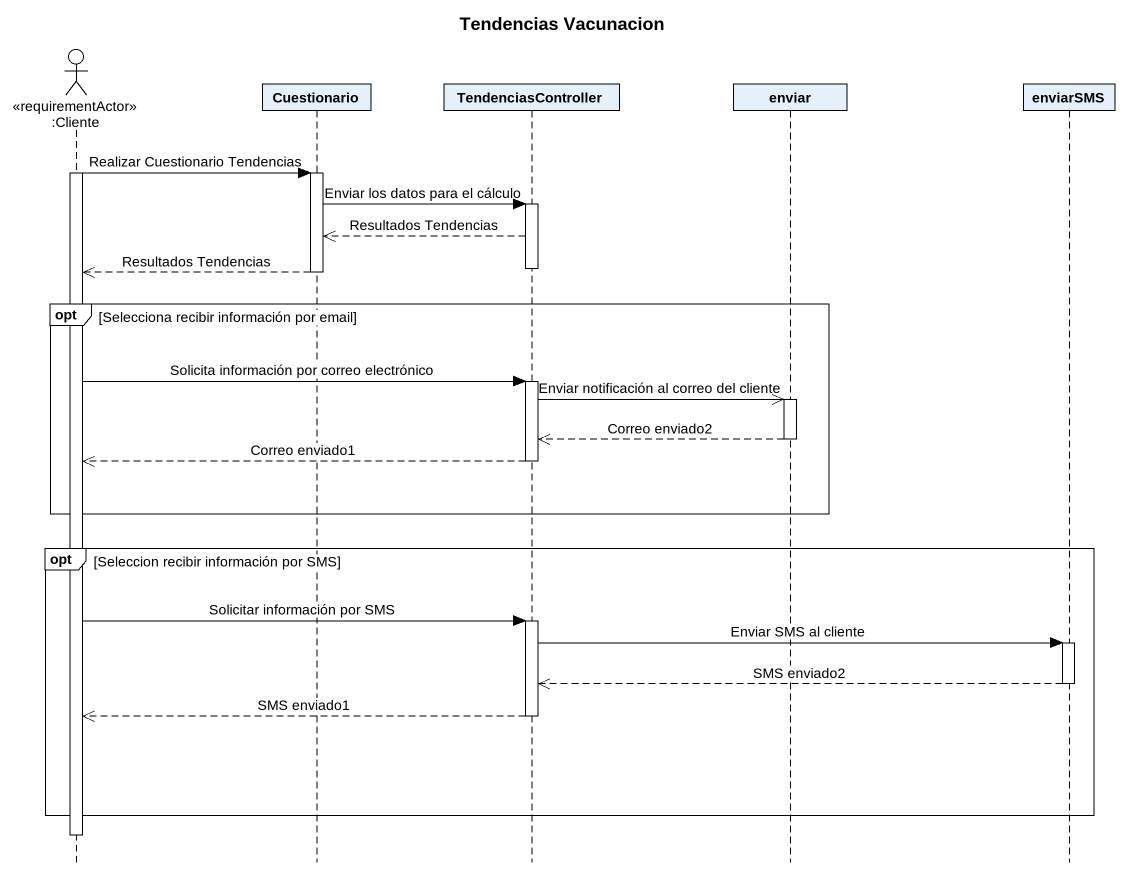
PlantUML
@startuml
title Tendencias Vacunacion
hide footbox
actor ":Cliente" as Cliente <<requirementActor>>
participant Cuestionario
participant TendenciasController
participant enviar
participant enviarSMS

activate Cliente
Cliente -> Cuestionario : Realizar Cuestionario Tendencias
activate Cuestionario
Cuestionario -> TendenciasController : Enviar los datos para el cálculo
activate TendenciasController
TendenciasController -->> Cuestionario : Resultados Tendencias
deactivate TendenciasController
Cuestionario -->> Cliente : Resultados Tendencias
deactivate Cuestionario
opt Selecciona recibir información por email
  Cliente -> TendenciasController : Solicita información por correo electrónico
  activate TendenciasController
  TendenciasController ->> enviar : Enviar notificación al correo del cliente
  activate enviar
  enviar -->> TendenciasController : Correo enviado2
  deactivate enviar
  TendenciasController -->> Cliente : Correo enviado1
  deactivate TendenciasController
end
opt Seleccion recibir información por SMS
  Cliente -> TendenciasController : Solicitar información por SMS
  activate TendenciasController
  TendenciasController -> enviarSMS : Enviar SMS al cliente
  activate enviarSMS
  enviarSMS -->> TendenciasController : SMS enviado2
  deactivate enviarSMS
  TendenciasController -->> Cliente : SMS enviado1
  deactivate TendenciasController
end
deactivate Cliente
@enduml
